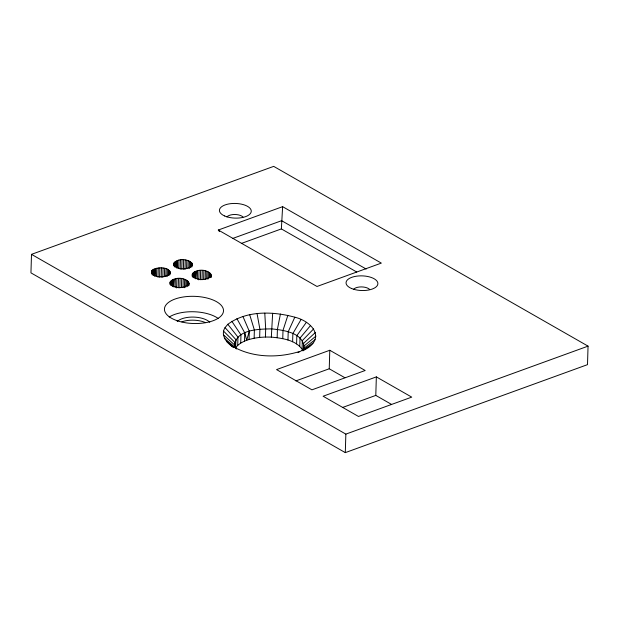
<?xml version="1.0" encoding="UTF-8"?>
<svg xmlns="http://www.w3.org/2000/svg" width="619" height="619" viewBox="0 0 619 619"><rect width="100%" height="100%" fill="white"/><g stroke="black" fill="none" stroke-linecap="round" stroke-linejoin="round"><path stroke-width="0.93" d="M31.499 254.355L30.95 272.863L345.301 452.628L587.501 364.645L588.05 346.137L273.699 166.372L31.499 254.355L345.851 434.12L588.05 346.137M151.578 273.675L151.655 270.898C155.276 266.464 171.618 266.271 169.784 274.093C165.258 278.109 151.717 278.357 151.655 270.898M152.096 274.844L152.235 270.217M152.893 275.146L153.055 269.59M153.907 275.525L154.1 269.048L154.286 275.44M155.121 275.997L155.346 268.592L154.657 276.229M156.499 276.585L156.746 268.251M157.984 277.281L158.263 268.027M159.578 277.18L159.857 267.919M161.203 277.204L161.474 267.942M162.805 277.351L163.076 268.097M164.368 276.693L164.615 268.367M165.822 276.151L166.047 268.754M167.107 276.647L167.323 269.242M168.252 275.37L168.422 269.814M169.157 275.091L169.297 270.464M169.823 274.867L169.931 271.168M169.916 284.129C170.519 275.826 189.484 276.43 188.965 285.15M170.248 273.753L170.302 271.903M170.194 284.322L170.279 281.552M170.72 285.491L170.852 280.864M171.509 285.792L171.68 280.245M172.531 286.171L172.724 279.695L172.91 286.086M173.467 265.419C174.31 257.458 189.932 258.084 192.579 264.592C189.329 270.65 175.587 270.379 173.529 263.57M173.753 265.621L173.838 262.843M174.272 266.789L174.411 262.154M173.746 286.651L173.97 279.246L173.274 286.876M175.069 267.091L175.231 261.535M175.123 287.231L175.363 278.898M176.09 267.47L176.283 260.986L176.469 267.385M176.608 287.928L176.887 278.674M177.305 267.942L177.521 260.537L176.833 268.174M178.202 287.827L178.473 278.573M178.674 268.522L178.922 260.197M180.168 269.226L180.439 259.965M179.82 287.85L180.098 278.596M181.762 269.118L182.032 259.864M181.452 287.077L181.7 278.743M183.379 269.141L183.657 259.887M182.992 287.348L183.239 279.014M184.423 287.727L184.671 279.401M184.98 269.296L185.259 260.034M185.731 287.293L185.948 279.889M186.551 268.638L186.799 260.305M186.876 286.017L187.046 280.461M188.006 268.097L188.222 260.692M187.75 286.667L187.921 281.111M188.439 285.514L188.555 281.815M188.841 285.328L188.927 282.55M189.282 268.584L189.507 261.179M190.435 267.307L190.598 261.76M191.341 267.037L191.472 262.41M191.998 266.812L192.107 263.106M192.091 276.066C192.695 267.764 211.667 268.367 211.149 277.095M192.424 265.698L192.478 263.841M192.377 276.267L192.455 273.49M192.896 277.436L193.035 272.809M193.693 277.738L193.855 272.182M194.714 278.117L194.908 271.64L195.093 278.032M195.929 278.589L196.146 271.184L195.457 278.821M197.299 279.177L197.546 270.843M198.792 279.873L199.063 270.619M200.378 279.773L200.657 270.511M202.003 279.796L202.274 270.534M203.636 279.014L203.883 270.689M205.168 279.285L205.415 270.96M206.63 278.751L206.847 271.346M207.907 279.239L208.131 271.834M209.06 277.962L209.222 272.406M209.965 277.683L210.096 273.056M210.622 277.459L210.731 273.76M211.025 277.273L211.102 274.496M234.64 345.92C235.437 329.285 259.338 329.045 271.579 328.882C283.34 330.097 303.612 332.589 303.983 347.816M227.831 324.302L225.045 327.621L235.878 339.63L235.63 347.855L237.727 345.363L237.967 337.138L227.831 324.302C246.772 310.305 273.041 311.272 294.806 317.199C312.634 321.516 326.12 338.864 304.378 349.959M237.727 345.363L240.721 343.096L240.961 334.871L231.823 321.276M240.721 343.096L244.528 341.115L244.776 332.89L236.907 318.63M244.528 341.115L249.047 339.475L249.287 331.25L242.927 316.448M249.047 339.475L254.13 338.222L254.378 329.997L249.712 314.777M254.13 338.222L259.655 337.401L259.895 329.176L257.071 313.678M259.655 337.401L265.443 337.022L265.683 328.797L264.785 313.183M303.093 350.826C296.896 340.063 282.597 338.26 271.339 337.107L272.646 313.291M277.165 337.657L277.405 329.424L280.415 314.019M356.714 272.004L281.366 228.914L282.628 206.661L218.306 230.028L219.428 231.568M282.759 338.639L282.999 330.414L287.874 315.334M287.959 340.04L288.199 331.815L294.806 317.199M292.617 341.812L292.857 333.587L301.02 319.566M296.594 343.909L296.834 335.684L306.32 322.36M299.782 346.269L300.022 338.044L310.568 325.501M302.08 348.822L302.327 340.597L313.64 328.906M303.488 349.665L303.681 343.266L315.442 332.473M344.876 377.722L329.238 368.777L329.788 350.269L276.554 369.605L311.937 389.838L365.171 370.502L329.788 350.269M345.301 452.628L345.851 434.12M391.432 404.346L375.795 395.402L376.344 376.894L323.11 396.23L358.494 416.463L411.728 397.127L376.344 376.894M169.97 282.272C172.036 289.088 185.77 289.359 189.027 283.301M192.145 274.217C194.211 281.026 207.945 281.297 211.203 275.238M233.525 347.483C227.188 343.344 220.008 335.413 225.045 327.621M236.388 348.992L234.609 344.976L234.748 342.261L223.536 331.134M302.188 350.602L303.403 348.667L304.037 345.982L315.93 336.094M249.287 331.25L246.702 340.249L244.776 332.89M297.987 352.652L309.515 346.292M303.403 348.667L315.079 339.676M302.529 350.702L312.92 343.104M303.442 350.238L304.966 349.131M232.527 238.516L281.614 220.689L366.169 269.041M241.371 243.445L281.366 228.914M295.859 380.909L329.238 368.777M342.415 407.534L375.795 395.402M299.395 351.553C277.064 358.471 250.811 357.774 230.616 345.139M265.443 337.022L271.339 337.107M282.628 206.661L381.327 263.106L317.005 286.473L218.306 230.028M226.949 341.85L233.603 347.282M224.504 338.353L235.468 347.677M223.351 334.747L234.609 344.976M177.227 321.478A17.959 8.264 1.7 0 1 193.492 317.083A17.959 8.264 1.7 0 1 209.771 322.236M181.862 321.834A17.959 8.264 1.7 0 1 205.539 322.623M169.18 317.06A29.55 13.603 1.7 0 1 218.306 318.545M226.941 216.936A8.689 4 1.7 0 1 234.725 214.491A8.689 4 1.7 0 1 242.981 216.99M353.573 289.352A8.689 4 1.7 0 1 361.357 286.907A8.689 4 1.7 0 1 369.613 289.406M176.872 320.619A29.55 13.603 1.7 0 0 223.374 311.883A29.55 13.603 1.7 0 0 181.638 297.275A29.55 13.603 1.7 0 0 176.872 320.619M224.666 215.977A15.932 7.335 1.7 0 0 250.912 212.681A15.932 7.335 1.7 0 0 230.423 203.69A15.932 7.335 1.7 0 0 224.666 215.977M351.669 288.555A15.932 7.335 1.7 0 0 377.636 284.879A15.932 7.335 1.7 0 0 356.598 276.167A15.932 7.335 1.7 0 0 351.669 288.555"/></g></svg>
